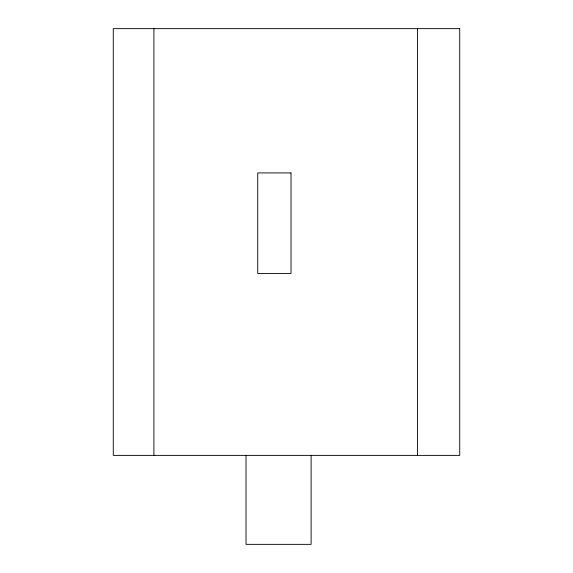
<?xml version="1.0" encoding="UTF-8"?>
<svg xmlns="http://www.w3.org/2000/svg" width="573" height="573" viewBox="0 0 573 573"><rect width="100%" height="100%" fill="white"/><g stroke="black" fill="none" stroke-linecap="round" stroke-linejoin="round"><path stroke-width="0.86" d="M417.559 28.65L417.559 455.385M311.11 455.385L311.11 544.35L246.018 544.35L246.018 455.385M153.901 28.65L153.901 455.385M459.725 28.65L113.275 28.65L113.275 455.385L459.725 455.385L459.725 28.65M291.012 172.924L257.735 172.924L257.735 273.457L291.012 273.457L291.012 172.924"/></g></svg>
